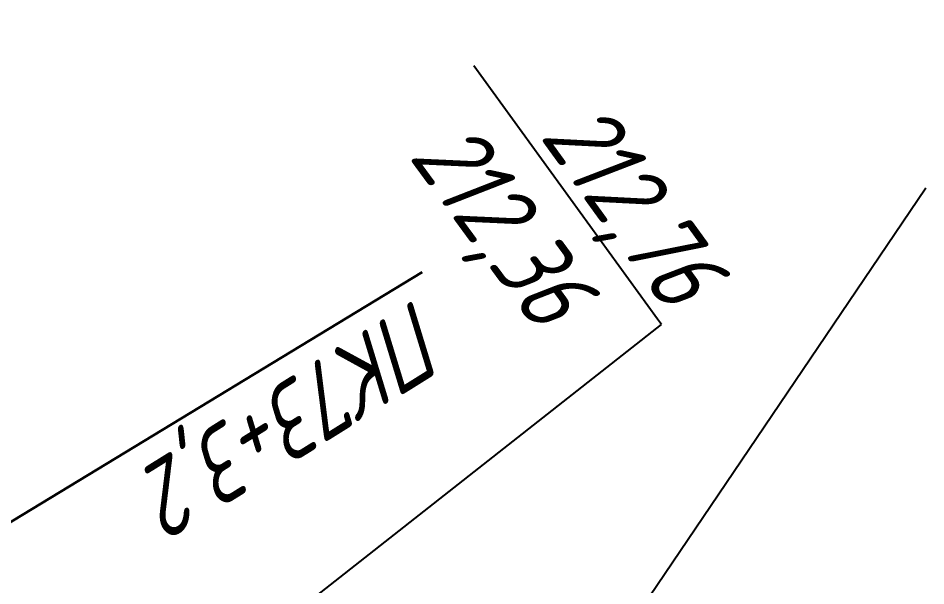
# Model space of a CAD drawing. Header units: millimetres. Extents: x -1799 to 6962, y -1020 to 4121.
# Drawn here: x 4269.62 to 4318.48, y 3153.48 to 3184.01 of the extents above; entities that cross this region are included whole.
import ezdxf
from ezdxf import colors
from ezdxf.entities.mleader import LeaderData, LeaderLine
from ezdxf.math import Vec2, Vec3

# ---------------------------------------------------------------- set-up
doc = ezdxf.new("R2010")
doc.units = ezdxf.units.MM
doc.layers.add('Отметки', color=5, linetype='Continuous', lineweight=30)
doc.layers.add('Привязка', color=250, linetype='Continuous', lineweight=35)
doc.styles.add('ГОСТ', font='', dxfattribs={"oblique": 15, "height": 4})
doc.styles.get('ГОСТ').set_extended_font_data('GOST type A')

# ---------------------------------------------------------------- blocks, each defined once
blk = doc.blocks.new('_None')

msp = doc.modelspace()

# ---------------------------------------------------------------- linework, layer by layer
at = {"linetype": 'Continuous'}
msp.add_line((4228.530456660033, 3042.130671546248), (4318.475609701776, 3174.880502115388), dxfattribs=at)
at = {"layer": 'Привязка', "lineweight": 30, "ltscale": 7}
msp.add_lwpolyline([(4250.343872483887, 3145.467837757816), (4291.359357490155, 3170.350352365908)], dxfattribs=at)

# ---------------------------------------------------------------- texts
at = {"layer": 'Отметки', "color": 0, "style": 'ГОСТ', "oblique": 15}
msp.add_text('212,36', height=4, rotation=306.3023990900375, dxfattribs=at).set_placement((4290.596714814959, 3176.565422791441, 126.574))
at = {"layer": 'Привязка', "lineweight": 30, "ltscale": 7, "style": 'ГОСТ', "oblique": 15}
msp.add_text('ПК73+3,2', height=4, rotation=211.9644427006523, dxfattribs=at).set_placement((4291.132530038429, 3169.020649198827, 126.574))

# ---------------------------------------------------------------- leaders
at = {"layer": 'Отметки', "ltscale": 0.2}
ml = msp.add_multileader_mtext('Standard', dxfattribs=at)
ml.set_content('212,76', color=256, style='ГОСТ')
ml.set_leader_properties()
ml.set_arrow_properties(name='NONE')
ml.build(insert=Vec2(0, 0))
ml.multileader.update_dxf_attribs({"text_left_attachment_type": 6, "text_right_attachment_type": 6, "dogleg_length": 0.36, "arrow_head_size": 2})
ctx = ml.context
ctx.base_point, ctx.arrow_head_size, ctx.landing_gap_size, ctx.plane_origin, ctx.plane_x_axis, ctx.plane_y_axis = Vec3(4292.532549622404, 3183.675930435113), 2, 0, Vec3(4230.795801358598, 3099.312421895017), Vec3(0.5876333153525598, -0.8091273612279832), Vec3(0.8091273612279832, 0.5876333153525598)
ctx.left_attachment, ctx.right_attachment, ctx.text_align_type = 6, 6, 2
notes = []
notes.append((ctx, [(1, (1, 1, 0), (4304.253101540855, 3167.537602334668), (-0.5876333153525596, 0.8091273612279832), 0.3600000000000004, [(0, [(4252.907404317821, 3127.19984044825)], 0, [])])]))
ctx.mtext.insert, ctx.mtext.text_direction, ctx.mtext.rotation, ctx.mtext.alignment, ctx.mtext.line_spacing_style, ctx.mtext.flow_direction = Vec3(4307.763886425711, 3170.532253458549), Vec3(0.5876333153525598, -0.8091273612279832), 5.340519719526525, 3, 2, 5
for ctx, leaders in notes:
    for number, flags, end, landing, length, lines in leaders:
        leader = LeaderData()
        leader.index, (leader.has_last_leader_line, leader.has_dogleg_vector, leader.attachment_direction) = number, flags
        leader.last_leader_point, leader.dogleg_vector, leader.dogleg_length = Vec3(end), Vec3(landing), length
        for number, points, colour, breaks in lines:
            line = LeaderLine()
            line.index, line.vertices, line.color, line.breaks = number, Vec3.list(points), colors.encode_raw_color(colour), breaks
            leader.lines.append(line)
        ctx.leaders.append(leader)

doc.saveas('drawing.dxf')
